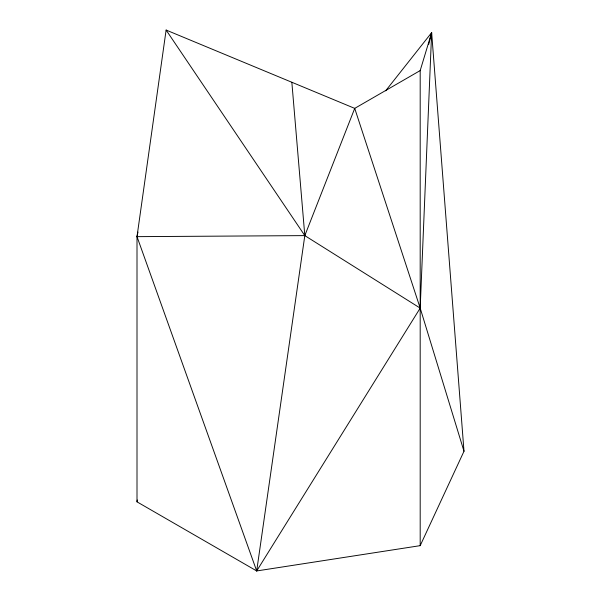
<?xml version="1.0" encoding="UTF-8"?>
<svg xmlns="http://www.w3.org/2000/svg" width="601" height="601" viewBox="0 0 601 601"><rect width="100%" height="100%" fill="white"/><g stroke="black" fill="none" stroke-linecap="round" stroke-linejoin="round"><path stroke-width="0.9" d="M137.96 232.084L137.005 236.651L256.695 570.95L420.189 308.118L354.718 108.375L166.116 30.05L137.005 236.651L137.005 501.85L256.695 570.95L420.189 545.655L463.995 451.261L420.189 308.118L431.646 32.634L385.647 90.819M137.005 501.85L137.268 499.994M256.695 570.95L304.812 235.615L291.846 82.269M428.693 44.466L431.646 32.634L463.995 451.261M420.189 545.655L420.189 70.572L431.646 32.634M420.189 70.572L354.718 108.375L304.812 235.615L137.005 236.651M420.189 308.118L304.812 235.615L166.116 30.05"/></g></svg>
